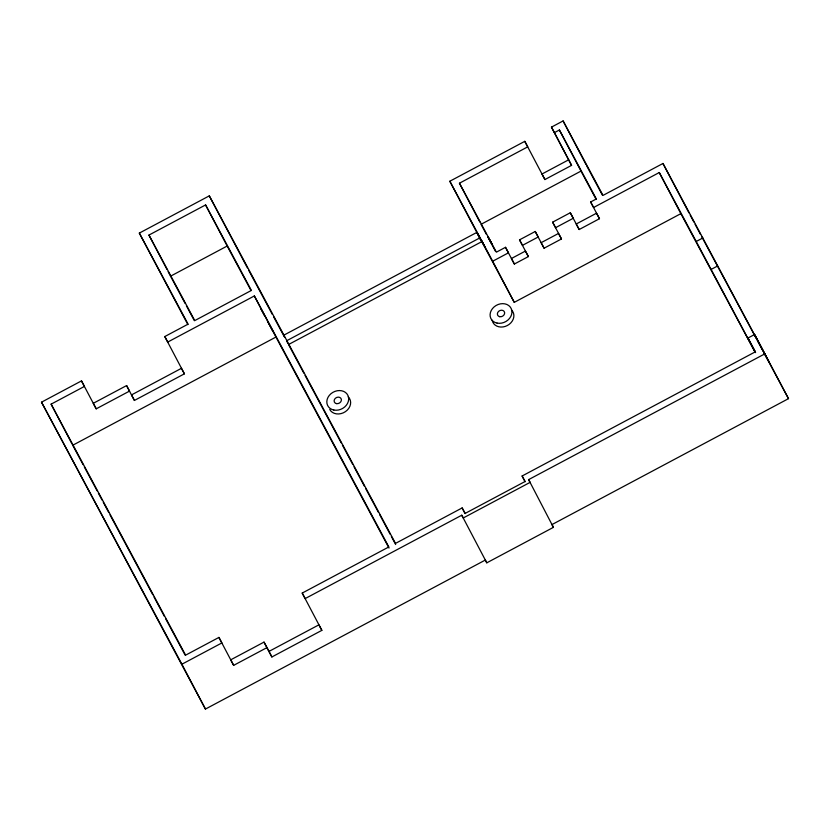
<?xml version="1.0" encoding="UTF-8"?>
<svg xmlns="http://www.w3.org/2000/svg" width="830" height="830" viewBox="0 0 830 830"><rect width="100%" height="100%" fill="white"/><g stroke="black" fill="none" stroke-linecap="round" stroke-linejoin="round"><path stroke-width="1.25" d="M187.871 324.613L139.326 233.106L209.295 195.859L395.505 543.401L462.144 507.929L465.101 513.438L525.068 481.514L522.112 475.995L755.331 351.827L747.944 338.038L754.605 334.49L788.5 398.649L551.95 524.591L553.423 527.351L486.795 562.823L485.311 560.063L205.446 709.069L41.5 402.187L81.485 380.897L84.432 386.417L51.118 404.148L72.106 444.123M148.944 235.077L205.581 204.927L251.397 290.427L194.76 320.588L148.944 235.077L166.934 269.335M185.194 303.552L170.534 276.193L227.171 246.033L205.581 204.927M284.783 337.499L283.601 335.289L476.835 232.41L480.757 239.88L449.829 181.241L524.788 141.328L527.745 146.848L459.447 183.212L479.833 222.035M568.633 159.827L541.959 174.03L544.916 179.55L571.569 165.357L551.462 127.125L563.103 120.931L603.005 195.403L662.973 163.469L769.327 362.523L754.605 334.49M184.405 373.832L181.448 368.323L131.482 394.924L134.429 400.444L184.405 373.832L164.776 336.555L188.099 324.136L139.326 233.106M571.569 165.357L554.399 132.655L559.399 129.988L596.345 198.951L590.638 201.991L599.478 218.715L579.174 229.526L576.217 224.007L596.521 213.206L599.478 218.715M264.013 642.109L266.97 647.618L233.655 665.359L230.699 659.84L264.013 642.109L271.877 656.966L321.853 630.354L302.213 593.077L388.845 546.949L254.354 295.947L167.733 342.064L164.776 336.555M126.575 385.587L93.251 403.318L96.207 408.837L129.532 391.096L126.575 385.587L134.429 400.444M559.399 129.988L580.979 171.105L481.026 224.318L486.484 234.496M254.354 295.947L275.944 337.063L72.708 445.264L83.093 464.665M590.638 201.991L593.595 207.5L659.269 172.536L680.859 213.652L514.268 302.348L492.688 261.232L508.468 252.828L505.512 247.309L496.392 252.164L459.447 183.212M519.528 239.849L535.236 231.487L538.193 236.996L522.485 245.358L519.528 239.849L528.378 256.574L514.361 264.033L511.405 258.524L525.421 251.054L528.378 256.574M552.614 222.17L570.303 212.75L573.26 218.269L555.571 227.69L552.614 222.17L561.474 238.947L544.086 248.212L541.129 242.692L558.517 233.438L561.474 238.947M755.362 352.439L696.214 241.489L702.886 237.951M710.937 269.522L717.597 265.974M205.446 709.069L181.905 664.218L221.88 642.939L218.923 637.419L185.609 655.161L51.118 404.148M764.949 353.798L528.627 479.615L530.1 482.375L463.244 517.972L461.771 515.212L305.17 598.586L302.213 593.077M268.92 651.446L318.896 624.845L321.853 630.354M491.713 243.605L491.298 242.848M488.642 237.816L488.196 237.007L491.744 243.657M481.981 241.364L481.566 240.607L483.413 244.124M484.637 246.396L485.073 247.205L483.662 244.508M688.962 212.885L662.973 163.469M690.187 215.157L693.849 221.994M695.073 224.276L700.572 234.537M701.786 236.809L756.14 338.246M757.354 340.518L762.853 350.779M764.077 353.061L788.5 398.649M659.269 172.536L696.214 241.489M680.859 213.652L754.895 351.827M586.654 165.782L602.373 195.112M580.979 171.105L596.127 199.366M487.687 236.758L495.562 251.449M449.829 181.241L492.688 261.232M476.835 232.41L514.268 302.348M303.822 373.116L288.518 344.543L481.753 241.665L479.792 237.919L286.558 340.808L288.02 343.61M305.046 375.399L341.171 442.815M342.396 445.108L352.802 464.53M354.026 466.813L364.432 486.245M365.657 488.528L378.522 512.525M379.746 514.808L390.152 534.24M391.376 536.522L395.661 544.522M247.423 267.924L209.295 195.859M248.637 270.196L272.333 314.414M273.547 316.687L283.881 335.963M227.171 246.033L250.992 290.5M260.765 308.739L264.428 315.587M267.488 321.283L272.987 331.544M275.944 337.063L389 548.07M186.408 305.834L194.355 320.66M84.318 466.948L97.162 490.904M98.376 493.186L102.049 500.034M103.273 502.316L108.772 512.577M109.996 514.859L152.782 594.726M154.007 597.009L164.402 616.41M165.626 618.692L185.183 655.202M41.5 402.187L181.905 664.218M488.984 238.459L489.856 240.098M490.955 242.204L490.084 240.576M482.323 242.007L484.284 245.753M551.462 127.125L554.399 132.655M747.944 338.038L755.601 352.615M563.103 120.931L586.063 164.662M570.303 212.75L579.174 229.526M524.788 141.328L544.916 179.55M535.236 231.487L544.086 248.212M505.512 247.309L514.361 264.033M522.112 475.995L525.11 481.711M462.144 507.929L465.142 513.635M461.771 515.212L486.795 562.823M168.127 271.628L170.534 276.193M266.97 647.618L271.877 656.966M218.923 637.419L233.655 665.359M81.485 380.897L96.207 408.837M528.627 479.615L553.423 527.351M511.477 309.943A11.319 9.389 -27.7 0 1 507.4 325.495A11.319 9.389 -27.7 0 1 492.169 320.224M348.226 396.854A11.319 9.389 -27.7 0 1 345.415 411.649A11.319 9.389 -27.7 0 1 329.718 409.46M497.077 323.098A11.319 9.389 -27.7 0 0 511.809 310.482A11.319 9.389 -27.7 0 0 494.141 306.872A11.319 9.389 -27.7 0 0 497.077 323.098M499.702 316.687A3.777 3.133 -27.7 0 0 504.609 312.485A3.777 3.133 -27.7 0 0 498.716 311.281A3.777 3.133 -27.7 0 0 499.702 316.687M333.826 410.02A11.319 9.389 -27.7 0 0 348.558 397.404A11.319 9.389 -27.7 0 0 330.88 393.783A11.319 9.389 -27.7 0 0 333.826 410.02M336.44 403.608A3.777 3.133 -27.7 0 0 341.358 399.406A3.777 3.133 -27.7 0 0 335.465 398.203A3.777 3.133 -27.7 0 0 336.44 403.608"/></g></svg>
